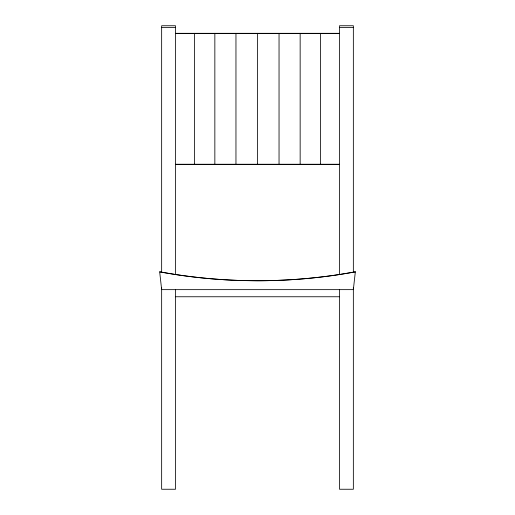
<?xml version="1.0" encoding="UTF-8"?>
<svg xmlns="http://www.w3.org/2000/svg" width="515" height="515" viewBox="0 0 515 515"><rect width="100%" height="100%" fill="white"/><g stroke="black" fill="none" stroke-linecap="round" stroke-linejoin="round"><path stroke-width="0.77" d="M355.324 271.856L353.348 289.642L161.652 289.642L159.676 271.856A539.231 535.935 0 0 0 241.11 280.501L257.5 280.752A539.231 535.935 0 0 0 355.324 271.856L339.16 274.566A542.488 542.488 0 0 1 175.84 274.566L159.676 271.856M161.652 27.45L175.486 27.45M339.514 27.45L353.348 27.45M175.486 33.321L339.514 33.321M175.486 33.597L339.514 33.597M175.486 164.253L339.514 164.253M175.486 164.53L339.514 164.53M175.486 296.756L339.514 296.756M353.348 272.306L353.348 25.75L339.514 25.75L339.514 274.508M353.348 287.557L353.348 489.25L339.514 489.25L339.514 289.642M320.446 33.321L320.446 164.53M300.155 33.321L300.155 164.53M279.04 33.321L279.04 164.53M257.5 33.321L257.5 164.53M235.96 33.321L235.96 164.53M214.845 33.321L214.845 164.53M194.554 33.321L194.554 164.53M175.486 274.508L175.486 25.75L161.652 25.75L161.652 272.306M175.486 289.642L175.486 489.25L161.652 489.25L161.652 287.557"/></g></svg>
